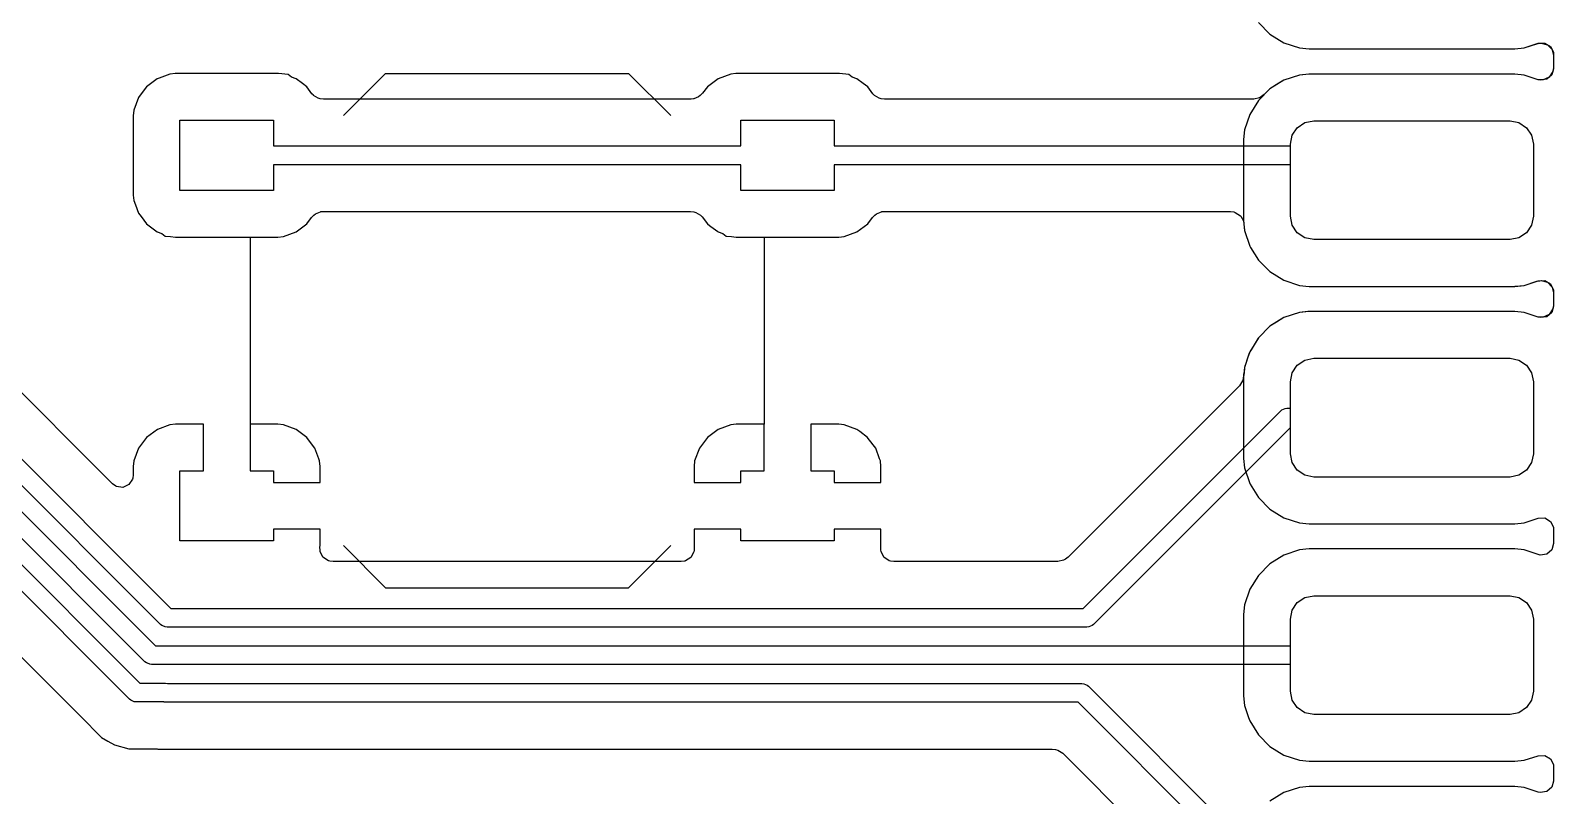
# Model space of a CAD drawing. Header units: millimetres. Extents: x 45 to 545, y -265 to -129.
# Drawn here: x 444.9 to 461.2, y -149.85 to -141.66 of the extents above; entities that cross this region are included whole.
import ezdxf

# ---------------------------------------------------------------- set-up
doc = ezdxf.new("R2010")
doc.units = ezdxf.units.MM
for name, color, linetype, true_color in [('B.Cu', 151, 'CONTINUOUS', 0x6fccdb), ('F.Cu', 241, 'CONTINUOUS', 0xe27299), ('F.Silkscreen', 254, 'CONTINUOUS', 0xdcc8ff)]:
    doc.layers.add(name, color=color, linetype=linetype, true_color=true_color)

msp = doc.modelspace()

# ---------------------------------------------------------------- linework, layer by layer
at = {"layer": 'B.Cu', "linetype": 'CONTINUOUS'}
for p, q in [((458.037288, -141.579946), (458.161344, -141.704002)), ((458.161344, -141.704002), (458.310666, -141.796104)), ((458.310666, -141.796104), (458.477203, -141.851289)), ((458.477203, -141.851289), (458.579991, -141.86179)), ((458.579991, -141.86179), (460.780008, -141.861789)), ((460.780008, -141.861789), (460.882797, -141.851289)), ((460.882797, -141.851289), (461.032498, -141.801682)), ((461.032498, -141.801682), (461.102324, -141.799281)), ((461.102324, -141.799281), (461.162366, -141.835012)), ((461.162366, -141.835012), (461.193559, -141.897533)), ((461.193559, -141.897533), (461.1955, -141.919389)), ((461.1955, -141.919389), (461.1955, -142.07319)), ((461.1955, -142.07319), (461.175815, -142.140229)), ((458.310663, -142.196477), (458.161342, -142.288579)), ((458.310668, -142.196475), (458.310663, -142.196477)), ((458.4772, -142.141291), (458.310668, -142.196475)), ((458.477203, -142.14129), (458.4772, -142.141291)), ((458.579981, -142.130791), (458.477203, -142.14129)), ((458.579998, -142.13079), (458.579981, -142.130791)), ((460.78001, -142.13079), (458.579998, -142.13079)), ((460.882795, -142.14129), (460.78001, -142.13079)), ((460.882799, -142.141291), (460.882795, -142.14129)), ((461.032497, -142.190896), (460.882799, -142.141291)), ((461.053853, -142.195928), (461.032497, -142.190896)), ((461.123011, -142.185984), (461.053853, -142.195928)), ((461.175815, -142.140229), (461.123011, -142.185984)), ((458.037289, -142.412632), (457.945187, -142.561953)), ((458.161342, -142.288579), (458.037289, -142.412632)), ((457.945185, -142.561958), (457.917349, -142.64596)), ((457.945187, -142.561953), (457.945185, -142.561958)), ((457.89, -142.728494), (457.8795, -142.831273)), ((457.890001, -142.728494), (457.89, -142.728494)), ((457.917349, -142.64596), (457.890001, -142.728493)), ((457.890001, -142.728493), (457.890001, -142.728494)), ((458.39903, -142.785619), (458.453223, -142.704513)), ((458.453223, -142.704513), (458.534329, -142.65032)), ((458.534329, -142.65032), (458.63, -142.63129)), ((458.63, -142.63129), (460.73, -142.63129)), ((460.73, -142.63129), (460.825671, -142.65032)), ((460.825671, -142.65032), (460.906777, -142.704513)), ((460.906777, -142.704513), (460.96097, -142.785619)), ((457.8795, -142.831273), (457.8795, -143.701291)), ((458.38, -142.88129), (458.39903, -142.785619)), ((458.38, -143.65129), (458.38, -142.88129)), ((460.96097, -142.785619), (460.98, -142.88129)), ((460.98, -142.88129), (460.98, -143.65129)), ((457.8795, -143.701291), (457.879501, -143.701309)), ((457.879501, -143.701309), (457.89, -143.804086)), ((458.39903, -143.746961), (458.38, -143.65129)), ((460.98, -143.65129), (460.96097, -143.746961)), ((457.89, -143.804086), (457.890001, -143.804089)), ((457.890001, -143.804089), (457.945185, -143.970621)), ((458.453223, -143.828067), (458.39903, -143.746961)), ((458.534329, -143.88226), (458.453223, -143.828067)), ((458.63, -143.90129), (458.534329, -143.88226)), ((460.825671, -143.88226), (460.73, -143.90129)), ((460.906777, -143.828067), (460.825671, -143.88226)), ((460.96097, -143.746961), (460.906777, -143.828067)), ((457.945185, -143.970621), (457.945187, -143.970626)), ((457.945187, -143.970626), (457.954485, -143.9857)), ((457.954485, -143.9857), (458.037288, -144.119946)), ((460.73, -143.90129), (458.63, -143.90129)), ((458.037288, -144.119946), (458.161344, -144.244002)), ((458.161344, -144.244002), (458.310666, -144.336104)), ((458.310666, -144.336104), (458.477203, -144.391289)), ((460.882797, -144.391289), (461.032498, -144.341682)), ((461.032498, -144.341682), (461.102324, -144.339281)), ((461.102324, -144.339281), (461.162366, -144.375012)), ((458.477203, -144.391289), (458.579991, -144.40179)), ((458.579991, -144.40179), (460.780008, -144.401789)), ((460.780008, -144.401789), (460.785334, -144.401245)), ((460.785334, -144.401245), (460.834124, -144.396261)), ((460.834124, -144.396261), (460.882797, -144.391289)), ((461.162366, -144.375012), (461.193559, -144.437533)), ((461.193559, -144.437533), (461.1955, -144.459389)), ((461.1955, -144.459389), (461.1955, -144.61319)), ((458.4772, -144.681291), (458.310668, -144.736475)), ((458.477203, -144.68129), (458.4772, -144.681291)), ((458.579981, -144.670791), (458.477203, -144.68129)), ((458.579998, -144.67079), (458.579981, -144.670791)), ((460.78001, -144.67079), (458.579998, -144.67079)), ((460.882795, -144.68129), (460.78001, -144.67079)), ((460.882799, -144.681291), (460.882795, -144.68129)), ((461.032497, -144.730896), (460.882799, -144.681291)), ((461.175815, -144.680229), (461.123011, -144.725984)), ((461.1955, -144.61319), (461.175815, -144.680229)), ((458.161342, -144.828579), (458.037289, -144.952632)), ((458.310663, -144.736477), (458.161342, -144.828579)), ((458.310668, -144.736475), (458.310663, -144.736477)), ((461.053853, -144.735928), (461.032497, -144.730896)), ((461.123011, -144.725984), (461.053853, -144.735928)), ((458.037289, -144.952632), (457.945187, -145.101953)), ((457.940363, -145.11651), (457.890001, -145.268493)), ((457.945185, -145.101958), (457.940363, -145.11651)), ((457.945187, -145.101953), (457.945185, -145.101958)), ((458.534329, -145.19032), (458.63, -145.17129)), ((458.63, -145.17129), (460.73, -145.17129)), ((460.73, -145.17129), (460.825671, -145.19032)), ((457.89, -145.268494), (457.8795, -145.371273)), ((457.890001, -145.268494), (457.89, -145.268494)), ((457.890001, -145.268493), (457.890001, -145.268494)), ((458.38, -145.42129), (458.39903, -145.325619)), ((458.39903, -145.325619), (458.453223, -145.244513)), ((458.453223, -145.244513), (458.534329, -145.19032)), ((460.825671, -145.19032), (460.906777, -145.244513)), ((460.906777, -145.244513), (460.96097, -145.325619)), ((460.96097, -145.325619), (460.98, -145.42129)), ((457.8795, -145.371273), (457.8795, -146.241291)), ((458.38, -146.19129), (458.38, -145.42129)), ((460.98, -145.42129), (460.98, -146.19129)), ((457.8795, -146.241291), (457.879501, -146.241309)), ((457.879501, -146.241309), (457.89, -146.344086)), ((458.39903, -146.286961), (458.38, -146.19129)), ((458.453223, -146.368067), (458.39903, -146.286961)), ((460.96097, -146.286961), (460.906777, -146.368067)), ((460.98, -146.19129), (460.96097, -146.286961)), ((457.89, -146.344086), (457.890001, -146.344089)), ((457.890001, -146.344089), (457.945185, -146.510621)), ((458.534329, -146.42226), (458.453223, -146.368067)), ((458.63, -146.44129), (458.534329, -146.42226)), ((460.73, -146.44129), (458.63, -146.44129)), ((460.825671, -146.42226), (460.73, -146.44129)), ((460.906777, -146.368067), (460.825671, -146.42226)), ((457.945185, -146.510621), (457.945187, -146.510626)), ((457.945187, -146.510626), (457.949991, -146.518414)), ((457.949991, -146.518414), (458.037288, -146.659946)), ((458.037288, -146.659946), (458.161344, -146.784002)), ((458.161344, -146.784002), (458.310666, -146.876104)), ((458.310666, -146.876104), (458.477203, -146.931289)), ((458.477203, -146.931289), (458.579991, -146.94179)), ((458.579991, -146.94179), (460.780008, -146.941789)), ((460.780008, -146.941789), (460.882797, -146.931289)), ((460.882797, -146.931289), (461.032498, -146.881682)), ((461.032498, -146.881682), (461.102324, -146.879281)), ((461.102324, -146.879281), (461.162366, -146.915012)), ((461.162366, -146.915012), (461.193559, -146.977533)), ((461.193559, -146.977533), (461.1955, -146.999389)), ((461.1955, -146.999389), (461.1955, -147.15319)), ((458.310663, -147.276477), (458.161342, -147.368579)), ((458.310668, -147.276475), (458.310663, -147.276477)), ((458.4772, -147.221291), (458.310668, -147.276475)), ((458.477203, -147.22129), (458.4772, -147.221291)), ((458.579981, -147.210791), (458.477203, -147.22129)), ((458.579998, -147.21079), (458.579981, -147.210791)), ((460.78001, -147.21079), (458.579998, -147.21079)), ((460.882795, -147.22129), (460.78001, -147.21079)), ((460.882799, -147.221291), (460.882795, -147.22129)), ((461.032497, -147.270896), (460.882799, -147.221291)), ((461.053853, -147.275928), (461.032497, -147.270896)), ((461.123011, -147.265984), (461.053853, -147.275928)), ((461.175815, -147.220229), (461.123011, -147.265984)), ((461.1955, -147.15319), (461.175815, -147.220229)), ((458.161342, -147.368579), (458.037289, -147.492632)), ((458.037289, -147.492632), (457.945187, -147.641953)), ((457.945186, -147.641956), (457.890001, -147.808493)), ((457.945187, -147.641953), (457.945186, -147.641956)), ((458.39903, -147.865619), (458.453223, -147.784513)), ((458.453223, -147.784513), (458.534329, -147.73032)), ((458.534329, -147.73032), (458.63, -147.71129)), ((458.63, -147.71129), (460.73, -147.71129)), ((460.73, -147.71129), (460.825671, -147.73032)), ((460.825671, -147.73032), (460.906777, -147.784513)), ((460.906777, -147.784513), (460.96097, -147.865619)), ((457.89, -147.808494), (457.8795, -147.911273)), ((457.8795, -147.911273), (457.8795, -148.781291)), ((457.890001, -147.808494), (457.89, -147.808494)), ((457.890001, -147.808493), (457.890001, -147.808494)), ((458.38, -147.96129), (458.39903, -147.865619)), ((460.96097, -147.865619), (460.98, -147.96129)), ((458.38, -148.73129), (458.38, -147.96129)), ((460.98, -147.96129), (460.98, -148.73129)), ((458.39903, -148.826961), (458.38, -148.73129)), ((460.98, -148.73129), (460.96097, -148.826961)), ((457.8795, -148.781291), (457.879501, -148.781309)), ((457.879501, -148.781309), (457.89, -148.884086)), ((457.89, -148.884086), (457.890001, -148.884089)), ((457.890001, -148.884089), (457.932673, -149.012863)), ((458.453223, -148.908067), (458.39903, -148.826961)), ((458.534329, -148.96226), (458.453223, -148.908067)), ((460.906777, -148.908067), (460.825671, -148.96226)), ((460.96097, -148.826961), (460.906777, -148.908067)), ((457.932673, -149.012863), (457.945186, -149.050624)), ((457.945186, -149.050624), (458.037288, -149.199946)), ((458.63, -148.98129), (458.534329, -148.96226)), ((460.73, -148.98129), (458.63, -148.98129)), ((460.825671, -148.96226), (460.73, -148.98129)), ((458.037288, -149.199946), (458.161344, -149.324002)), ((458.161344, -149.324002), (458.310666, -149.416104)), ((458.310666, -149.416104), (458.477203, -149.471289)), ((460.882797, -149.471289), (461.032498, -149.421682)), ((461.032498, -149.421682), (461.102324, -149.419281)), ((461.102324, -149.419281), (461.162366, -149.455012)), ((458.477203, -149.471289), (458.579991, -149.48179)), ((458.579991, -149.48179), (460.780008, -149.481789)), ((460.780008, -149.481789), (460.882797, -149.471289)), ((461.162366, -149.455012), (461.193559, -149.517533)), ((461.193559, -149.517533), (461.1955, -149.539389)), ((461.1955, -149.539389), (461.1955, -149.69319)), ((458.579981, -149.750791), (458.477203, -149.76129)), ((458.579998, -149.75079), (458.579981, -149.750791)), ((460.78001, -149.75079), (458.579998, -149.75079)), ((460.882795, -149.76129), (460.78001, -149.75079)), ((461.1955, -149.69319), (461.175815, -149.760229)), ((458.310663, -149.816477), (458.161342, -149.908579)), ((458.310668, -149.816475), (458.310663, -149.816477)), ((458.4772, -149.761291), (458.310668, -149.816475)), ((458.477203, -149.76129), (458.4772, -149.761291)), ((460.882799, -149.761291), (460.882795, -149.76129)), ((461.032497, -149.810896), (460.882799, -149.761291)), ((461.053853, -149.815928), (461.032497, -149.810896)), ((461.123011, -149.805984), (461.053853, -149.815928)), ((461.175815, -149.760229), (461.123011, -149.805984))]:
    msp.add_line(p, q, dxfattribs=at)
at = {"layer": 'F.Cu', "linetype": 'CONTINUOUS'}
for p, q in [((430.286397, -131.729289), (446.403397, -147.84629)), ((446.291265, -148.017), (430.174264, -131.9)), ((430.120711, -132.129289), (446.237711, -148.24629)), ((446.125579, -148.417), (430.008578, -132.3)), ((429.955025, -132.529289), (446.072025, -148.64629)), ((445.959893, -148.817), (429.842892, -132.7)), ((429.679309, -133.24423), (445.544689, -149.10961)), ((445.778157, -146.513236), (434.312773, -135.047852)), ((458.037288, -141.579946), (458.161344, -141.704002)), ((458.161344, -141.704002), (458.310666, -141.796104)), ((458.310666, -141.796104), (458.477203, -141.851289)), ((458.477203, -141.851289), (458.579991, -141.86179)), ((458.579991, -141.86179), (460.780008, -141.861789)), ((460.780008, -141.861789), (460.882797, -141.851289)), ((460.882797, -141.851289), (461.015575, -141.807289)), ((461.015575, -141.807289), (461.050312, -141.801069)), ((461.050312, -141.801069), (461.064184, -141.800592)), ((461.064184, -141.800592), (461.13186, -141.817961)), ((461.13186, -141.817961), (461.179398, -141.869152)), ((461.179398, -141.869152), (461.182452, -141.875272)), ((461.182452, -141.875272), (461.1955, -141.930639)), ((461.190475, -142.090301), (461.186564, -142.103618)), ((461.1955, -142.05536), (461.190475, -142.090301)), ((461.1955, -141.930639), (461.1955, -142.05536)), ((446.257665, -142.181205), (446.142456, -142.26745)), ((446.257666, -142.181204), (446.257665, -142.181205)), ((446.275713, -142.174473), (446.257666, -142.181204)), ((446.392516, -142.130908), (446.275713, -142.174473)), ((446.393614, -142.13079), (446.392516, -142.130908)), ((446.448545, -142.124885), (446.393614, -142.13079)), ((446.450192, -142.124659), (446.448545, -142.124885)), ((446.452123, -142.1245), (446.450192, -142.124659)), ((446.452129, -142.1245), (446.452123, -142.1245)), ((447.547864, -142.1245), (446.452129, -142.1245)), ((447.547873, -142.1245), (447.547864, -142.1245)), ((447.547881, -142.1245), (447.547873, -142.1245)), ((447.550742, -142.1245), (447.547881, -142.1245)), ((447.555583, -142.125328), (447.550742, -142.1245)), ((447.657497, -142.136284), (447.555583, -142.125328)), ((447.692844, -142.162746), (447.657497, -142.136284)), ((447.742328, -142.181202), (447.692844, -142.162746)), ((447.742335, -142.181206), (447.742328, -142.181202)), ((447.742336, -142.181207), (447.742335, -142.181206)), ((447.742341, -142.18121), (447.742336, -142.181207)), ((447.810592, -142.232303), (447.742341, -142.18121)), ((447.810592, -142.232304), (447.810592, -142.232303)), ((447.810593, -142.232305), (447.810592, -142.232304)), ((447.857544, -142.267453), (447.810593, -142.232305)), ((452.257661, -142.181207), (452.142463, -142.267446)), ((452.257663, -142.181206), (452.257661, -142.181207)), ((452.257665, -142.181204), (452.257663, -142.181206)), ((452.392516, -142.130908), (452.257665, -142.181204)), ((452.448545, -142.124885), (452.392516, -142.130908)), ((452.450192, -142.124659), (452.448545, -142.124885)), ((452.452123, -142.1245), (452.450192, -142.124659)), ((452.452129, -142.1245), (452.452123, -142.1245)), ((453.547864, -142.1245), (452.452129, -142.1245)), ((453.547873, -142.1245), (453.547864, -142.1245)), ((453.547881, -142.1245), (453.547873, -142.1245)), ((453.550742, -142.1245), (453.547881, -142.1245)), ((453.555583, -142.125328), (453.550742, -142.1245)), ((453.657497, -142.136284), (453.555583, -142.125328)), ((453.692844, -142.162746), (453.657497, -142.136284)), ((453.742328, -142.181202), (453.692844, -142.162746)), ((453.742335, -142.181206), (453.742328, -142.181202)), ((453.742336, -142.181207), (453.742335, -142.181206)), ((453.742341, -142.18121), (453.742336, -142.181207)), ((453.810592, -142.232303), (453.742341, -142.18121)), ((453.810592, -142.232304), (453.810592, -142.232303)), ((453.810593, -142.232305), (453.810592, -142.232304)), ((453.857544, -142.267453), (453.810593, -142.232305)), ((458.257656, -142.229172), (458.161338, -142.288581)), ((458.310663, -142.196477), (458.257656, -142.229172)), ((458.310665, -142.196476), (458.310663, -142.196477)), ((458.310667, -142.196475), (458.310665, -142.196476)), ((458.477032, -142.141346), (458.310667, -142.196475)), ((458.477193, -142.141291), (458.477032, -142.141346)), ((458.477198, -142.14129), (458.477193, -142.141291)), ((458.578836, -142.130908), (458.477198, -142.14129)), ((458.579981, -142.130791), (458.578836, -142.130908)), ((458.579998, -142.13079), (458.579981, -142.130791)), ((460.78001, -142.13079), (458.579998, -142.13079)), ((460.780019, -142.13079), (460.78001, -142.13079)), ((460.882792, -142.141289), (460.780019, -142.13079)), ((460.882799, -142.141291), (460.882792, -142.141289)), ((460.882802, -142.141292), (460.882799, -142.141291)), ((461.021817, -142.187356), (460.882802, -142.141292)), ((461.078463, -142.192388), (461.021817, -142.187356)), ((461.085232, -142.191415), (461.078463, -142.192388)), ((461.148787, -142.162394), (461.085232, -142.191415)), ((461.186564, -142.103618), (461.148787, -142.162394)), ((446.056203, -142.382668), (446.005907, -142.517516)), ((446.056205, -142.382665), (446.056203, -142.382668)), ((446.096493, -142.328848), (446.056205, -142.382665)), ((446.142452, -142.267455), (446.096493, -142.328848)), ((446.142455, -142.267452), (446.142452, -142.267455)), ((446.142456, -142.26745), (446.142455, -142.267452)), ((447.857547, -142.267455), (447.857544, -142.267453)), ((447.912548, -142.340926), (447.857547, -142.267455)), ((447.927327, -142.357378), (447.912548, -142.340926)), ((447.929988, -142.359855), (447.927327, -142.357378)), ((447.979535, -142.388068), (447.929988, -142.359855)), ((448.001355, -142.394476), (447.979535, -142.388068)), ((448.036295, -142.3995), (448.001355, -142.394476)), ((451.970438, -142.3995), (448.036295, -142.3995)), ((451.992482, -142.397525), (451.970438, -142.3995)), ((451.996058, -142.396879), (451.992482, -142.397525)), ((452.048324, -142.374121), (451.996058, -142.396879)), ((452.066529, -142.360493), (452.048324, -142.374121)), ((452.091485, -142.335538), (452.066529, -142.360493)), ((452.142452, -142.267456), (452.091485, -142.335538)), ((452.142463, -142.267446), (452.142452, -142.267456)), ((453.857547, -142.267455), (453.857544, -142.267453)), ((453.912548, -142.340926), (453.857547, -142.267455)), ((453.927327, -142.357378), (453.912548, -142.340926)), ((453.929988, -142.359855), (453.927327, -142.357378)), ((453.979535, -142.388068), (453.929988, -142.359855)), ((454.001355, -142.394476), (453.979535, -142.388068)), ((454.036295, -142.3995), (454.001355, -142.394476)), ((457.988579, -142.3995), (454.036295, -142.3995)), ((458.048008, -142.384331), (457.988579, -142.3995)), ((458.071093, -142.371725), (458.048008, -142.384331)), ((458.099345, -142.350575), (458.071093, -142.371725)), ((458.161338, -142.288581), (458.099345, -142.350575)), ((445.999501, -142.577116), (445.9995, -142.577139)), ((445.9995, -142.577139), (445.9995, -143.422876)), ((446.005907, -142.517516), (445.999501, -142.577116)), ((446.5, -143.375), (446.5, -142.625)), ((446.5, -142.625), (447.5, -142.625)), ((447.5, -142.625), (447.5, -142.9)), ((452.5, -142.9), (452.5, -142.625)), ((452.5, -142.625), (453.5, -142.625)), ((453.5, -142.625), (453.5, -142.9)), ((458.39903, -142.785619), (458.453223, -142.704513)), ((458.453223, -142.704513), (458.534329, -142.65032)), ((458.534329, -142.65032), (458.63, -142.63129)), ((458.63, -142.63129), (460.73, -142.63129)), ((460.73, -142.63129), (460.825671, -142.65032)), ((460.825671, -142.65032), (460.906777, -142.704513)), ((460.906777, -142.704513), (460.96097, -142.785619)), ((447.5, -142.9), (452.5, -142.9)), ((453.5, -142.9), (458.38, -142.9)), ((458.38, -142.88129), (458.39903, -142.785619)), ((458.38, -142.9), (458.38, -142.88129)), ((460.96097, -142.785619), (460.98, -142.88129)), ((460.98, -142.88129), (460.98, -143.65129)), ((452.5, -143.1), (447.5, -143.1)), ((447.5, -143.1), (447.5, -143.375)), ((452.5, -143.375), (452.5, -143.1)), ((458.38, -143.1), (453.5, -143.1)), ((453.5, -143.1), (453.5, -143.375)), ((458.38, -143.65129), (458.38, -143.1)), ((447.5, -143.375), (446.5, -143.375)), ((453.5, -143.375), (452.5, -143.375)), ((445.9995, -143.422876), (445.999659, -143.424806)), ((445.999659, -143.424806), (445.999885, -143.426454)), ((445.999885, -143.426454), (446.005907, -143.482482)), ((446.005907, -143.482482), (446.024093, -143.53124)), ((446.024093, -143.53124), (446.056202, -143.617328)), ((446.056202, -143.617328), (446.056206, -143.617335)), ((446.056206, -143.617335), (446.085122, -143.655961)), ((446.085122, -143.655961), (446.14245, -143.732542)), ((447.857546, -143.732546), (447.908518, -143.664455)), ((447.908518, -143.664455), (447.933469, -143.639505)), ((447.933469, -143.639505), (447.951675, -143.625876)), ((447.951675, -143.625876), (448.003987, -143.603111)), ((448.003987, -143.603111), (448.006669, -143.602628)), ((448.006669, -143.602628), (448.007569, -143.602466)), ((448.007569, -143.602466), (448.029562, -143.6005)), ((448.029562, -143.6005), (451.963705, -143.6005)), ((451.963705, -143.6005), (451.99864, -143.605523)), ((451.99864, -143.605523), (452.02046, -143.61193)), ((452.02046, -143.61193), (452.07001, -143.640142)), ((452.07001, -143.640142), (452.072669, -143.642617)), ((452.072669, -143.642617), (452.08745, -143.659071)), ((452.08745, -143.659071), (452.142452, -143.732544)), ((453.857546, -143.732546), (453.908518, -143.664455)), ((453.908518, -143.664455), (453.933469, -143.639505)), ((453.933469, -143.639505), (453.951675, -143.625876)), ((453.951675, -143.625876), (454.003987, -143.603111)), ((454.003987, -143.603111), (454.006669, -143.602628)), ((454.006669, -143.602628), (454.007569, -143.602466)), ((454.007569, -143.602466), (454.029562, -143.6005)), ((454.029562, -143.6005), (457.739396, -143.6005)), ((457.739396, -143.6005), (457.774332, -143.605523)), ((457.774332, -143.605523), (457.78933, -143.609927)), ((457.78933, -143.609927), (457.8481, -143.647694)), ((457.8481, -143.647694), (457.851473, -143.651586)), ((457.851473, -143.651586), (457.877434, -143.700304)), ((457.877434, -143.700304), (457.877923, -143.702105)), ((457.877923, -143.702105), (457.881614, -143.721994)), ((457.881614, -143.721994), (457.883426, -143.73973)), ((458.39903, -143.746961), (458.38, -143.65129)), ((460.98, -143.65129), (460.96097, -143.746961)), ((446.14245, -143.732542), (446.142456, -143.732548)), ((446.142456, -143.732548), (446.157777, -143.744017)), ((446.157777, -143.744017), (446.257664, -143.818793)), ((446.257664, -143.818793), (446.257671, -143.818797)), ((446.257671, -143.818797), (446.307155, -143.837253)), ((446.307155, -143.837253), (446.342513, -143.863721)), ((446.342513, -143.863721), (446.399444, -143.869835)), ((446.399444, -143.869835), (446.399443, -143.869839)), ((446.399443, -143.869839), (446.399458, -143.869836)), ((446.399458, -143.869836), (446.452127, -143.8755)), ((446.452127, -143.8755), (447.547872, -143.875499)), ((447.547872, -143.875499), (447.607483, -143.869091)), ((447.607483, -143.869091), (447.742331, -143.818796)), ((447.742331, -143.818796), (447.857546, -143.732546)), ((452.142452, -143.732544), (452.142453, -143.732544)), ((452.142453, -143.732544), (452.142454, -143.732546)), ((452.142454, -143.732546), (452.166934, -143.750872)), ((452.166934, -143.750872), (452.179515, -143.76029)), ((452.179515, -143.76029), (452.254259, -143.816244)), ((452.254259, -143.816244), (452.257664, -143.818793)), ((452.257664, -143.818793), (452.257671, -143.818797)), ((452.257671, -143.818797), (452.307155, -143.837253)), ((452.307155, -143.837253), (452.342513, -143.863721)), ((452.342513, -143.863721), (452.399444, -143.869835)), ((452.399444, -143.869835), (452.399443, -143.869839)), ((452.399443, -143.869839), (452.399458, -143.869836)), ((452.399458, -143.869836), (452.452127, -143.8755)), ((452.452127, -143.8755), (453.547872, -143.875499)), ((453.547872, -143.875499), (453.607483, -143.869091)), ((453.607483, -143.869091), (453.742331, -143.818796)), ((453.742331, -143.818796), (453.857546, -143.732546)), ((457.883426, -143.73973), (457.889221, -143.796459)), ((457.889221, -143.796459), (457.889359, -143.797802)), ((457.889359, -143.797802), (457.88953, -143.801172)), ((457.88953, -143.801172), (457.890001, -143.804091)), ((457.890001, -143.804091), (457.944962, -143.969948)), ((458.453223, -143.828067), (458.39903, -143.746961)), ((458.534329, -143.88226), (458.453223, -143.828067)), ((458.63, -143.90129), (458.534329, -143.88226)), ((460.825671, -143.88226), (460.73, -143.90129)), ((460.906777, -143.828067), (460.825671, -143.88226)), ((460.96097, -143.746961), (460.906777, -143.828067)), ((457.944962, -143.969948), (457.945185, -143.970621)), ((457.945185, -143.970621), (457.945187, -143.970626)), ((457.945187, -143.970626), (457.954485, -143.9857)), ((457.954485, -143.9857), (458.037288, -144.119946)), ((460.73, -143.90129), (458.63, -143.90129)), ((458.037288, -144.119946), (458.161344, -144.244002)), ((458.161344, -144.244002), (458.310666, -144.336104)), ((458.310666, -144.336104), (458.477203, -144.391289)), ((460.882797, -144.391289), (461.015575, -144.347289)), ((461.015575, -144.347289), (461.050312, -144.341069)), ((461.050312, -144.341069), (461.064184, -144.340592)), ((461.064184, -144.340592), (461.13186, -144.357961)), ((461.13186, -144.357961), (461.179398, -144.409152)), ((458.477203, -144.391289), (458.579991, -144.40179)), ((458.579991, -144.40179), (460.780008, -144.401789)), ((460.780008, -144.401789), (460.882797, -144.391289)), ((461.179398, -144.409152), (461.182452, -144.415272)), ((461.182452, -144.415272), (461.1955, -144.470639)), ((461.1955, -144.470639), (461.1955, -144.59536)), ((458.477032, -144.681346), (458.310667, -144.736475)), ((458.477193, -144.681291), (458.477032, -144.681346)), ((458.477198, -144.68129), (458.477193, -144.681291)), ((458.565959, -144.672223), (458.477198, -144.68129)), ((458.579981, -144.670791), (458.565959, -144.672223)), ((458.579998, -144.67079), (458.579981, -144.670791)), ((460.78001, -144.67079), (458.579998, -144.67079)), ((460.780019, -144.67079), (460.78001, -144.67079)), ((460.882792, -144.681289), (460.780019, -144.67079)), ((460.882799, -144.681291), (460.882792, -144.681289)), ((460.882802, -144.681292), (460.882799, -144.681291)), ((461.021817, -144.727356), (460.882802, -144.681292)), ((461.186564, -144.643618), (461.148787, -144.702394)), ((461.190475, -144.630301), (461.186564, -144.643618)), ((461.1955, -144.59536), (461.190475, -144.630301)), ((458.16134, -144.82858), (458.03729, -144.95263)), ((458.232013, -144.784989), (458.16134, -144.82858)), ((458.310663, -144.736477), (458.232013, -144.784989)), ((458.310665, -144.736476), (458.310663, -144.736477)), ((458.310667, -144.736475), (458.310665, -144.736476)), ((461.078463, -144.732388), (461.021817, -144.727356)), ((461.085232, -144.731415), (461.078463, -144.732388)), ((461.148787, -144.702394), (461.085232, -144.731415)), ((458.036015, -144.954697), (457.959394, -145.078921)), ((458.03729, -144.95263), (458.036015, -144.954697)), ((457.922885, -145.169255), (457.900298, -145.237414)), ((457.922886, -145.169252), (457.922885, -145.169255)), ((457.945178, -145.101975), (457.922886, -145.169252)), ((457.945185, -145.101957), (457.945178, -145.101975)), ((457.959394, -145.078921), (457.945185, -145.101957)), ((458.534329, -145.19032), (458.63, -145.17129)), ((458.63, -145.17129), (460.73, -145.17129)), ((460.73, -145.17129), (460.825671, -145.19032)), ((457.883861, -145.328584), (457.879179, -145.340058)), ((457.879179, -145.340058), (457.879179, -145.353164)), ((457.889359, -145.274767), (457.883861, -145.328584)), ((457.889542, -145.271168), (457.889359, -145.274767)), ((457.890365, -145.264918), (457.889542, -145.271168)), ((457.891852, -145.250357), (457.890365, -145.264918)), ((457.900298, -145.237414), (457.891852, -145.250357)), ((458.38, -145.42129), (458.39903, -145.325619)), ((458.39903, -145.325619), (458.453223, -145.244513)), ((458.453223, -145.244513), (458.534329, -145.19032)), ((460.825671, -145.19032), (460.906777, -145.244513)), ((460.906777, -145.244513), (460.96097, -145.325619)), ((460.96097, -145.325619), (460.98, -145.42129)), ((457.835769, -145.464994), (456.003901, -147.296863)), ((457.867065, -145.412249), (457.835769, -145.464994)), ((457.870156, -145.401722), (457.867065, -145.412249)), ((457.874156, -145.388097), (457.870156, -145.401722)), ((457.879179, -145.353164), (457.874156, -145.388097)), ((458.38, -145.70629), (458.38, -145.42129)), ((460.98, -145.42129), (460.98, -146.19129)), ((456.162288, -147.84629), (458.272999, -145.735579)), ((458.272999, -145.735579), (458.288153, -145.723143)), ((458.288153, -145.723143), (458.324201, -145.708211)), ((458.324201, -145.708211), (458.34371, -145.70629)), ((458.34371, -145.70629), (458.38, -145.70629)), ((446.257907, -145.931648), (446.142813, -146.017807)), ((446.25791, -145.931646), (446.257907, -145.931648)), ((446.392621, -145.881402), (446.25791, -145.931646)), ((446.392628, -145.8814), (446.392621, -145.881402)), ((446.452146, -145.875), (446.392628, -145.8814)), ((446.452155, -145.875), (446.452146, -145.875)), ((446.75, -145.875), (446.452155, -145.875)), ((446.75, -146.375), (446.75, -145.875)), ((447.547844, -145.875), (447.25, -145.875)), ((447.25, -145.875), (447.25, -146.375)), ((447.547852, -145.875), (447.547844, -145.875)), ((447.60737, -145.8814), (447.547852, -145.875)), ((447.607377, -145.881402), (447.60737, -145.8814)), ((447.742089, -145.931646), (447.607377, -145.881402)), ((447.742093, -145.931649), (447.742088, -145.931646)), ((447.742088, -145.931646), (447.742089, -145.931646)), ((447.771934, -145.953988), (447.742093, -145.931649)), ((447.857185, -146.017807), (447.771934, -145.953988)), ((452.257907, -145.931648), (452.142813, -146.017807)), ((452.25791, -145.931646), (452.257907, -145.931648)), ((452.392621, -145.881402), (452.25791, -145.931646)), ((452.392628, -145.8814), (452.392621, -145.881402)), ((452.452146, -145.875), (452.392628, -145.8814)), ((452.75, -145.875), (452.452146, -145.875)), ((452.75, -146.375), (452.75, -145.875)), ((453.547844, -145.875), (453.25, -145.875)), ((453.25, -145.875), (453.25, -146.375)), ((453.547852, -145.875), (453.547844, -145.875)), ((453.60737, -145.8814), (453.547852, -145.875)), ((453.607377, -145.881402), (453.60737, -145.8814)), ((453.742089, -145.931646), (453.607377, -145.881402)), ((453.742093, -145.931649), (453.742088, -145.931646)), ((453.742088, -145.931646), (453.742089, -145.931646)), ((453.771934, -145.953988), (453.742093, -145.931649)), ((453.857185, -146.017807), (453.771934, -145.953988)), ((458.38, -145.911422), (456.274421, -148.017001)), ((458.38, -146.19129), (458.38, -145.911422)), ((446.056646, -146.13291), (446.006402, -146.267621)), ((446.056648, -146.132907), (446.056646, -146.13291)), ((446.142807, -146.017813), (446.056648, -146.132907)), ((446.142813, -146.017807), (446.142807, -146.017813)), ((447.857191, -146.017813), (447.857185, -146.017807)), ((447.86422, -146.027203), (447.857191, -146.017813)), ((447.94335, -146.132906), (447.86422, -146.027203)), ((447.943354, -146.132913), (447.94335, -146.132906)), ((447.985591, -146.246158), (447.943354, -146.132913)), ((452.056646, -146.13291), (452.006402, -146.267621)), ((452.056648, -146.132907), (452.056646, -146.13291)), ((452.142807, -146.017813), (452.056648, -146.132907)), ((452.142813, -146.017807), (452.142807, -146.017813)), ((453.857191, -146.017813), (453.857185, -146.017807)), ((453.86422, -146.027203), (453.857191, -146.017813)), ((453.94335, -146.132906), (453.86422, -146.027203)), ((453.943354, -146.132913), (453.94335, -146.132906)), ((453.985591, -146.246158), (453.943354, -146.132913)), ((446.0064, -146.267628), (446, -146.327146)), ((446, -146.327146), (446, -146.417887)), ((446.006402, -146.267621), (446.0064, -146.267628)), ((447.993596, -146.267621), (447.985591, -146.246158)), ((447.993598, -146.267628), (447.993596, -146.267621)), ((447.999998, -146.327138), (447.993598, -146.267628)), ((447.999998, -146.327146), (447.999998, -146.327138)), ((447.999999, -146.327155), (447.999998, -146.327146)), ((448, -146.327172), (447.999999, -146.327155)), ((448, -146.5), (448, -146.327172)), ((452.0064, -146.267628), (452, -146.327146)), ((452, -146.327146), (452, -146.327155)), ((452, -146.327155), (452, -146.5)), ((452.006402, -146.267621), (452.0064, -146.267628)), ((453.993596, -146.267621), (453.985591, -146.246158)), ((453.993598, -146.267628), (453.993596, -146.267621)), ((453.999998, -146.327138), (453.993598, -146.267628)), ((453.999998, -146.327146), (453.999998, -146.327138)), ((453.999999, -146.327155), (453.999998, -146.327146)), ((454, -146.327172), (453.999999, -146.327155)), ((454, -146.5), (454, -146.327172)), ((458.39903, -146.286961), (458.38, -146.19129)), ((458.453223, -146.368067), (458.39903, -146.286961)), ((460.96097, -146.286961), (460.906777, -146.368067)), ((460.98, -146.19129), (460.96097, -146.286961)), ((445.991789, -146.463678), (445.954014, -146.522455)), ((445.994976, -146.452825), (445.991789, -146.463678)), ((446, -146.417887), (445.994976, -146.452825)), ((446.5, -147.125), (446.5, -146.375)), ((446.5, -146.375), (446.75, -146.375)), ((447.25, -146.375), (447.5, -146.375)), ((447.5, -146.375), (447.5, -146.5)), ((452.5, -146.5), (452.5, -146.375)), ((452.5, -146.375), (452.75, -146.375)), ((453.25, -146.375), (453.5, -146.375)), ((453.5, -146.375), (453.5, -146.5)), ((458.534329, -146.42226), (458.453223, -146.368067)), ((458.63, -146.44129), (458.534329, -146.42226)), ((460.73, -146.44129), (458.63, -146.44129)), ((460.825671, -146.42226), (460.73, -146.44129)), ((460.906777, -146.368067), (460.825671, -146.42226)), ((445.814329, -146.53835), (445.778157, -146.513236)), ((445.821307, -146.541537), (445.814329, -146.53835)), ((445.890457, -146.551478), (445.821307, -146.541537)), ((445.954014, -146.522455), (445.890457, -146.551478)), ((447.5, -146.5), (448, -146.5)), ((452, -146.5), (452.5, -146.5)), ((453.5, -146.5), (454, -146.5)), ((447.5, -147.125), (446.5, -147.125)), ((448, -147), (447.5, -147)), ((447.5, -147), (447.5, -147.125)), ((448, -147.172827), (448, -147)), ((452.5, -147), (452, -147)), ((452, -147), (452, -147.172822)), ((452.5, -147.125), (452.5, -147)), ((453.5, -147.125), (452.5, -147.125)), ((454, -147), (453.5, -147)), ((453.5, -147), (453.5, -147.125)), ((454, -147.172827), (454, -147)), ((447.997946, -147.191933), (447.999998, -147.172846)), ((447.99883, -147.225004), (447.997946, -147.191933)), ((448.000856, -147.237505), (447.99883, -147.225004)), ((447.999998, -147.172846), (448, -147.172827)), ((448.029547, -147.298877), (448.000856, -147.237505)), ((448.088324, -147.33665), (448.029547, -147.298877)), ((451.966804, -147.302937), (451.908857, -147.338024)), ((451.998078, -147.240457), (451.966804, -147.302937)), ((452.000672, -147.226078), (451.998078, -147.240457)), ((452, -147.172822), (452.000001, -147.172853)), ((452.000001, -147.172853), (452.001932, -147.190814)), ((452.001932, -147.190814), (452.000672, -147.226078)), ((453.997946, -147.191933), (453.999998, -147.172846)), ((453.99883, -147.225004), (453.997946, -147.191933)), ((454.000856, -147.237505), (453.99883, -147.225004)), ((453.999998, -147.172846), (454, -147.172827)), ((454.029547, -147.298877), (454.000856, -147.237505)), ((454.088324, -147.33665), (454.029547, -147.298877)), ((456.003901, -147.296863), (455.97565, -147.318012)), ((448.102348, -147.340768), (448.088324, -147.33665)), ((448.137281, -147.34579), (448.102348, -147.340768)), ((451.863849, -147.34579), (448.137281, -147.34579)), ((451.896656, -147.341371), (451.863849, -147.34579)), ((451.902011, -147.339902), (451.896656, -147.341371)), ((451.908857, -147.338024), (451.902011, -147.339902)), ((454.102348, -147.340768), (454.088324, -147.33665)), ((454.137281, -147.34579), (454.102348, -147.340768)), ((455.893132, -147.34579), (454.137281, -147.34579)), ((455.952562, -147.33062), (455.893132, -147.34579)), ((455.97565, -147.318012), (455.952562, -147.33062)), ((458.39903, -147.865619), (458.453223, -147.784513)), ((458.453223, -147.784513), (458.534329, -147.73032)), ((458.534329, -147.73032), (458.63, -147.71129)), ((458.63, -147.71129), (460.73, -147.71129)), ((460.73, -147.71129), (460.825671, -147.73032)), ((460.825671, -147.73032), (460.906777, -147.784513)), ((460.906777, -147.784513), (460.96097, -147.865619)), ((446.403397, -147.84629), (456.162288, -147.84629)), ((458.38, -147.96129), (458.39903, -147.865619)), ((460.96097, -147.865619), (460.98, -147.96129)), ((446.306418, -148.029437), (446.291265, -148.017)), ((446.316976, -148.03381), (446.306418, -148.029437)), ((446.342467, -148.044369), (446.316976, -148.03381)), ((446.361976, -148.04629), (446.342467, -148.044369)), ((456.20371, -148.04629), (446.361976, -148.04629)), ((456.223219, -148.044369), (456.20371, -148.04629)), ((456.259267, -148.029437), (456.223219, -148.044369)), ((456.274421, -148.017001), (456.259267, -148.029437)), ((458.38, -148.24629), (458.38, -147.96129)), ((460.98, -147.96129), (460.98, -148.73129)), ((446.237711, -148.24629), (458.38, -148.24629)), ((446.140732, -148.429437), (446.125579, -148.417)), ((446.15129, -148.43381), (446.140732, -148.429437)), ((446.176781, -148.444369), (446.15129, -148.43381)), ((446.19629, -148.44629), (446.176781, -148.444369)), ((458.38, -148.44629), (446.19629, -148.44629)), ((458.38, -148.73129), (458.38, -148.44629)), ((446.072025, -148.64629), (446.34629, -148.64629)), ((446.34629, -148.64629), (446.365799, -148.648211)), ((446.365799, -148.648211), (446.370118, -148.65)), ((446.370118, -148.65), (456.15, -148.65)), ((456.15, -148.65), (456.169509, -148.651921)), ((456.169509, -148.651921), (456.205557, -148.666853)), ((456.205557, -148.666853), (456.220711, -148.679289)), ((456.220711, -148.679289), (458.327711, -150.78629)), ((458.39903, -148.826961), (458.38, -148.73129)), ((460.98, -148.73129), (460.96097, -148.826961)), ((445.975046, -148.829437), (445.959893, -148.817)), ((445.981256, -148.832009), (445.975046, -148.829437)), ((446.011095, -148.844369), (445.981256, -148.832009)), ((446.030604, -148.84629), (446.011095, -148.844369)), ((446.326172, -148.84629), (446.030604, -148.84629)), ((446.330491, -148.848079), (446.326172, -148.84629)), ((446.35, -148.85), (446.330491, -148.848079)), ((456.108578, -148.85), (446.35, -148.85)), ((458.215579, -150.957), (456.108578, -148.85)), ((458.453223, -148.908067), (458.39903, -148.826961)), ((458.534329, -148.96226), (458.453223, -148.908067)), ((460.906777, -148.908067), (460.825671, -148.96226)), ((460.96097, -148.826961), (460.906777, -148.908067)), ((458.63, -148.98129), (458.534329, -148.96226)), ((460.73, -148.98129), (458.63, -148.98129)), ((460.825671, -148.96226), (460.73, -148.98129)), ((445.544689, -149.10961), (445.54471, -149.109632)), ((445.54471, -149.109632), (445.545753, -149.110675)), ((445.545753, -149.110675), (445.550083, -149.115005)), ((445.550083, -149.115005), (445.550084, -149.115006)), ((445.550084, -149.115006), (445.661888, -149.22681)), ((445.661888, -149.22681), (445.727535, -149.264711)), ((445.727535, -149.264711), (445.798819, -149.305867)), ((445.798819, -149.305867), (445.951546, -149.34679)), ((445.951546, -149.34679), (445.951547, -149.34679)), ((445.951547, -149.34679), (446.232644, -149.34679)), ((446.232644, -149.34679), (446.248828, -149.347851)), ((446.248828, -149.347851), (446.25568, -149.348753)), ((446.25568, -149.348753), (446.262648, -149.35062)), ((446.262648, -149.35062), (446.277017, -149.351562)), ((446.277017, -149.351562), (446.288158, -149.353028)), ((446.288158, -149.353028), (446.293601, -149.350927)), ((446.293601, -149.350927), (446.303875, -149.350501)), ((446.303875, -149.350501), (446.438558, -149.350501)), ((446.438558, -149.350501), (446.438621, -149.3505)), ((446.438621, -149.3505), (455.832073, -149.3505)), ((455.832073, -149.3505), (455.867005, -149.355521)), ((455.867005, -149.355521), (455.892249, -149.362934)), ((455.892249, -149.362934), (455.944995, -149.39423)), ((455.944995, -149.39423), (457.800411, -151.249646))]:
    msp.add_line(p, q, dxfattribs=at)
at = {"layer": 'F.Silkscreen', "linetype": 'CONTINUOUS'}
for p, q in [((448.25, -142.575), (448.7, -142.125)), ((448.7, -142.125), (451.3, -142.125)), ((451.75, -142.575), (451.3, -142.125)), ((447.25, -143.875), (447.25, -145.875)), ((452.75, -143.875), (452.75, -145.875)), ((448.25, -147.175), (448.7, -147.625)), ((451.75, -147.175), (451.3, -147.625)), ((448.7, -147.625), (451.3, -147.625))]:
    msp.add_line(p, q, dxfattribs=at)

doc.saveas('drawing.dxf')
